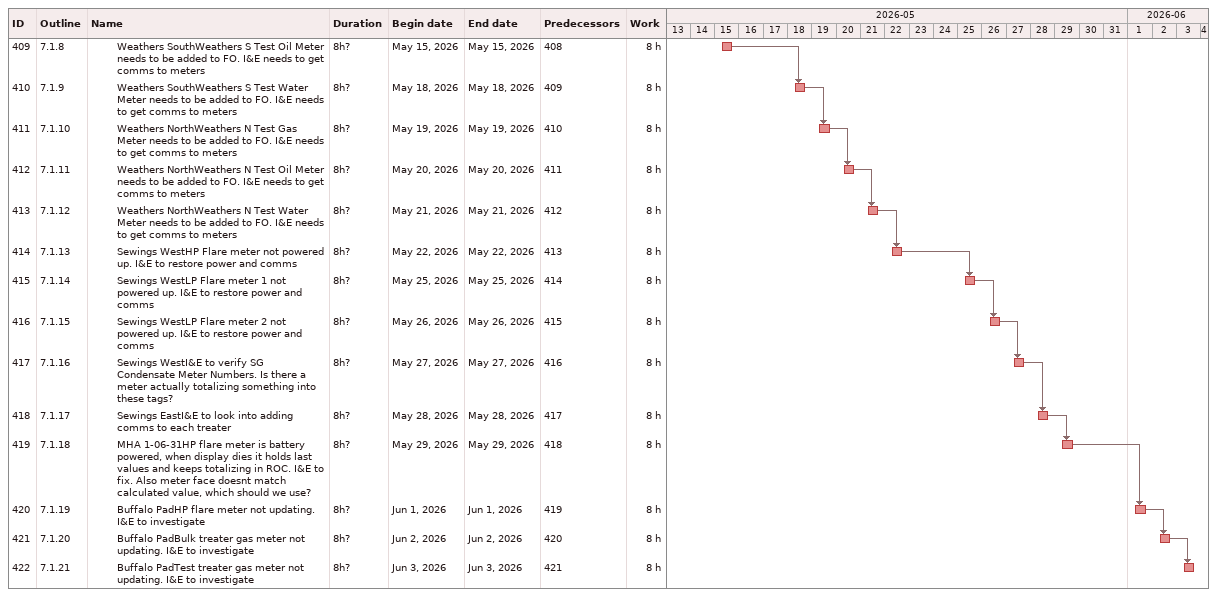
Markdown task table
| ID | WBS | Task | Duration | Start | Finish | Predecessors | Work (h) |
|---|---|---|---|---|---|---|---|
| 409 | 7.1.8 | Weathers SouthWeathers S Test Oil Meter needs to be added to FO. I&E needs to get comms to meters | 8h? | 2026-05-15 | 2026-05-15 | 408 | 8 |
| 410 | 7.1.9 | Weathers SouthWeathers S Test Water Meter needs to be added to FO. I&E needs to get comms to meters | 8h? | 2026-05-18 | 2026-05-18 | 409 | 8 |
| 411 | 7.1.10 | Weathers NorthWeathers N Test Gas Meter needs to be added to FO. I&E needs to get comms to meters | 8h? | 2026-05-19 | 2026-05-19 | 410 | 8 |
| 412 | 7.1.11 | Weathers NorthWeathers N Test Oil Meter needs to be added to FO. I&E needs to get comms to meters | 8h? | 2026-05-20 | 2026-05-20 | 411 | 8 |
| 413 | 7.1.12 | Weathers NorthWeathers N Test Water Meter needs to be added to FO. I&E needs to get comms to meters | 8h? | 2026-05-21 | 2026-05-21 | 412 | 8 |
| 414 | 7.1.13 | Sewings WestHP Flare meter not powered up. I&E to restore power and comms | 8h? | 2026-05-22 | 2026-05-22 | 413 | 8 |
| 415 | 7.1.14 | Sewings WestLP Flare meter 1 not powered up. I&E to restore power and comms | 8h? | 2026-05-25 | 2026-05-25 | 414 | 8 |
| 416 | 7.1.15 | Sewings WestLP Flare meter 2 not powered up. I&E to restore power and comms | 8h? | 2026-05-26 | 2026-05-26 | 415 | 8 |
| 417 | 7.1.16 | Sewings WestI&E to verify SG Condensate Meter Numbers. Is there a meter actually totalizing something into these tags? | 8h? | 2026-05-27 | 2026-05-27 | 416 | 8 |
| 418 | 7.1.17 | Sewings EastI&E to look into adding comms to each treater | 8h? | 2026-05-28 | 2026-05-28 | 417 | 8 |
| 419 | 7.1.18 | MHA 1-06-31HP flare meter is battery powered, when display dies it holds last values and keeps totalizing in ROC. I&E to fix. Also meter face doesnt match calculated value, which should we use? | 8h? | 2026-05-29 | 2026-05-29 | 418 | 8 |
| 420 | 7.1.19 | Buffalo PadHP flare meter not updating. I&E to investigate | 8h? | 2026-06-01 | 2026-06-01 | 419 | 8 |
| 421 | 7.1.20 | Buffalo PadBulk treater gas meter not updating. I&E to investigate | 8h? | 2026-06-02 | 2026-06-02 | 420 | 8 |
| 422 | 7.1.21 | Buffalo PadTest treater gas meter not updating. I&E to investigate | 8h? | 2026-06-03 | 2026-06-03 | 421 | 8 |
